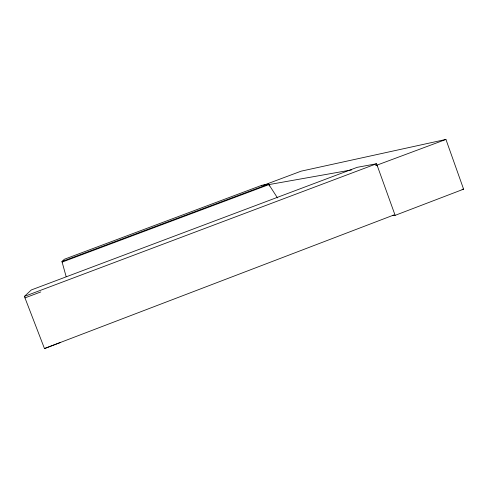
<?xml version="1.0" encoding="UTF-8"?>
<svg xmlns="http://www.w3.org/2000/svg" width="488" height="488" viewBox="0 0 488 488"><rect width="100%" height="100%" fill="white"/><g stroke="black" fill="none" stroke-linecap="round" stroke-linejoin="round"><path stroke-width="0.73" d="M66.161 276.672L61.952 261.519L64.379 259.25L261.794 185.3L268.711 184.043L269.431 186.019M60.213 342.564L44.481 348.56L24.4 296.399L31.311 289.957L357.161 167.329L376.51 163.767L377.285 165.914M44.481 348.56L394.103 214.897M392.858 215.324L395.14 215.354L463.6 189.173L445.94 139.44L301.12 171.166L263.41 185.294M24.4 296.399L376.51 163.767M24.973 297.894L40.778 291.946M375.644 165.633L445.94 139.44M61.952 261.519L268.711 184.043M62.165 262.08L268.912 184.598L351.689 169.891M462.087 189.271L463.6 189.173M268.912 184.598L277.495 197.927M261.794 185.3L261.989 185.824M377.145 165.365L395.14 215.354"/></g></svg>
